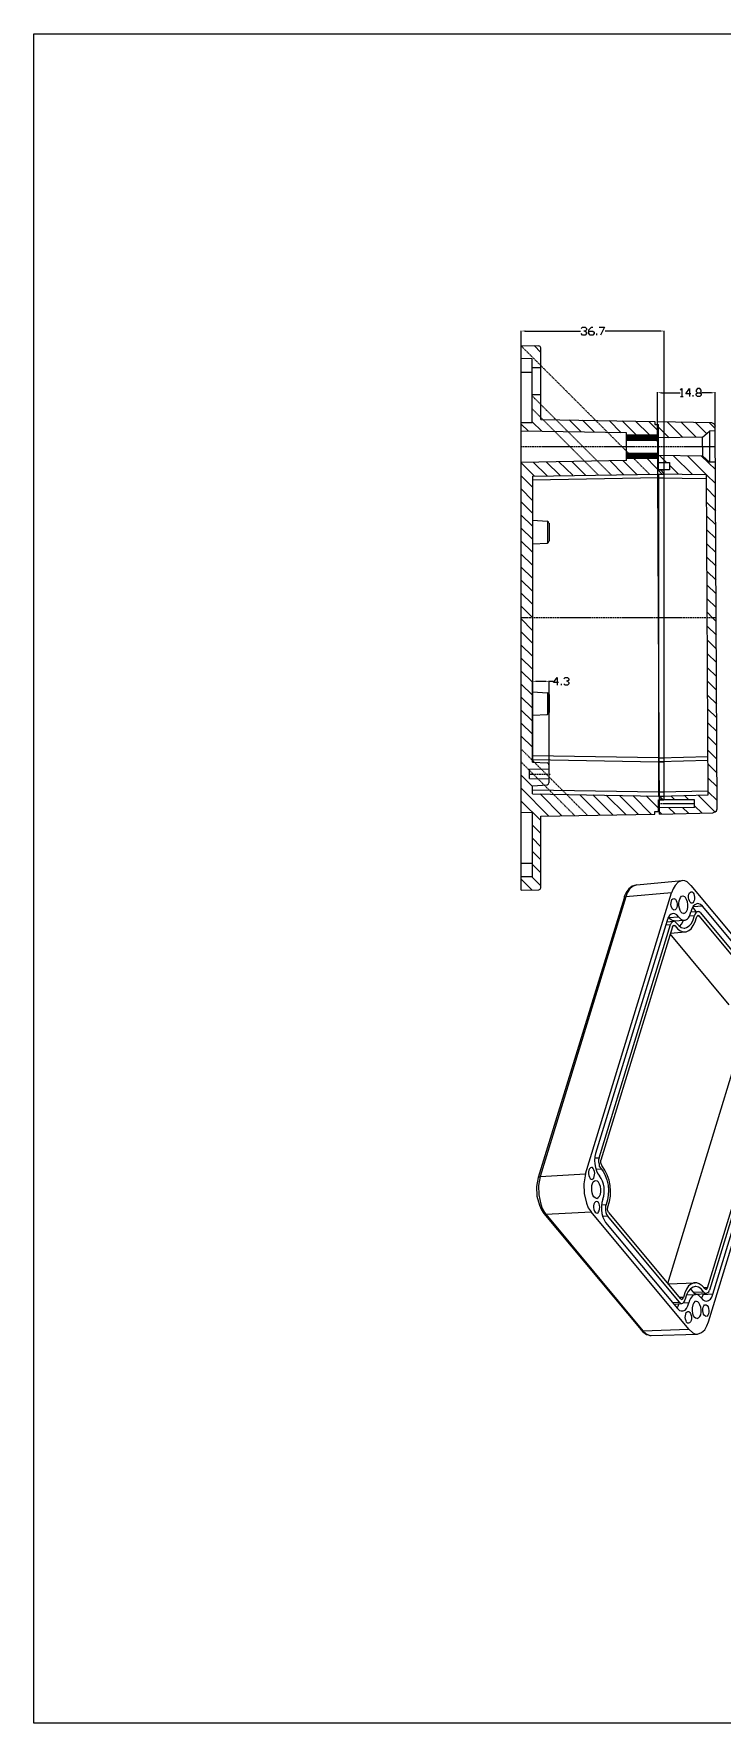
# Model space of a CAD drawing. Header units: millimetres. Extents: x 63 to 533, y -185 to 248.
# Drawn here: x 62.8 to 239.5, y -185.4 to 248.4 of the extents above; entities that cross this region are included whole.
import ezdxf

# ---------------------------------------------------------------- set-up
doc = ezdxf.new("R2010")
doc.units = ezdxf.units.MM
doc.linetypes.add('PDF_IMPORT', pattern=[1, 0.8, -0.2])
doc.layers.add('PDF_几何图形', color=7, linetype='Continuous')
doc.layers.add('PDF_实体填充', color=4, linetype='Continuous')

msp = doc.modelspace()

# ---------------------------------------------------------------- linework, layer by layer
msp.add_lwpolyline([(62.79, 248.44), (532.64, 248.44), (532.64, -185.4), (62.79, -185.4)], close=True)
at = {"layer": 'PDF_几何图形', "color": 4, "lineweight": -3}
for points in [[(187.88, 168.37), (187.88, 172.19)], [(188.93, 172.11), (203.15, 172.11)], [(223.63, 172.11), (209.41, 172.11)], [(224.6, 136.35), (224.6, 172.19)], [(222.9, 148.87), (222.9, 156.42)], [(223.87, 156.26), (228.67, 156.26)], [(236.71, 156.26), (234.19, 156.26)], [(237.69, 147.65), (237.69, 156.42)], [(190.8, 61.35), (190.8, 82.24)], [(191.78, 82.16), (194.05, 82.16)], [(195.11, 60.7), (195.11, 82.24)], [(195.11, 82.16), (196.08, 82.16)]]:
    msp.add_lwpolyline(points, dxfattribs=at)
at = {"layer": 'PDF_几何图形', "lineweight": -3}
for points in [[(203.32, 172.76), (203.64, 173.08), (204.29, 173.08), (204.62, 172.76), (204.62, 172.43), (204.29, 172.11), (203.97, 172.11)], [(204.29, 172.11), (204.62, 171.78), (204.62, 171.46), (204.29, 171.05), (203.64, 171.05), (203.32, 171.46)], [(205.27, 172.11), (206.32, 172.11), (206.65, 171.78), (206.65, 171.46), (206.32, 171.05), (205.59, 171.05), (205.27, 171.46), (205.27, 172.43), (205.92, 173.08), (206.32, 173.08)], [(207.3, 171.05), (207.3, 171.46)], [(207.95, 173.08), (209.25, 173.08), (208.27, 171.05)], [(187.88, 28.53), (187.88, 168.37)], [(187.88, 168.37), (192.43, 168.29)], [(190.72, 164.96), (187.88, 165.04)], [(190.72, 148.54), (190.72, 164.96)], [(192.92, 167.8), (192.75, 168.12), (192.43, 168.29)], [(192.92, 149.35), (192.92, 167.8)], [(190.72, 161.46), (187.88, 161.46)], [(190.72, 162.76), (192.92, 162.76)], [(228.75, 156.91), (229.16, 157.32), (229.16, 155.29)], [(231.43, 155.94), (230.13, 155.94), (231.11, 157.32), (231.11, 155.29)], [(233.79, 156.26), (234.11, 155.94), (234.11, 155.61), (233.79, 155.29), (233.14, 155.29), (232.81, 155.61), (232.81, 155.94), (233.14, 156.26), (233.79, 156.26), (234.11, 156.59), (234.11, 156.91), (233.79, 157.32), (233.14, 157.32), (232.81, 156.91), (232.81, 156.59), (233.14, 156.26)], [(190.72, 155.77), (192.92, 155.77)], [(228.75, 155.29), (229.48, 155.29)], [(232.08, 155.29), (232.08, 155.61)], [(190.72, 148.54), (187.88, 148.54)], [(192.92, 149.35), (222.17, 148.87)], [(222.17, 148.87), (222.17, 148.14)], [(222.17, 148.14), (223.14, 148.14)], [(222.98, 135.38), (222.98, 138.38), (222.9, 148.87)], [(222.9, 148.87), (236.71, 148.62), (237.44, 148.3), (237.69, 147.65)], [(223.14, 136.43), (223.14, 148.14)], [(238.17, 49.41), (237.69, 147.65)], [(214.94, 145.94), (187.88, 146.43)], [(214.94, 138.87), (214.94, 145.94)], [(214.94, 145.45), (223.14, 145.45)], [(214.94, 144.07), (223.14, 144.07)], [(234.44, 144.89), (222.9, 144.64)], [(234.44, 144.89), (236.22, 146.43)], [(234.52, 140.01), (234.44, 144.89)], [(237.69, 146.51), (236.22, 146.43)], [(236.22, 146.43), (236.22, 138.47)], [(214.94, 138.87), (187.88, 138.38)], [(214.94, 140.74), (223.14, 140.74)], [(214.94, 139.44), (223.14, 139.44)], [(234.52, 140.01), (222.98, 140.17)], [(234.52, 140.01), (236.22, 138.47)], [(223.14, 135.46), (223.14, 135.3), (223.14, 135.05), (223.14, 134.4), (190.8, 133.83)], [(190.8, 134.81), (223.14, 135.38)], [(190.8, 134.81), (190.8, 61.35)], [(222.98, 138.38), (225.99, 138.38), (225.99, 136.43), (222.98, 136.43)], [(235.49, 135.22), (222.98, 135.38)], [(223.39, 48.03), (222.98, 135.3)], [(223.14, 136.43), (224.52, 136.43), (223.14, 136.43), (224.52, 136.43)], [(223.14, 135.38), (224.6, 135.38)], [(224.52, 136.43), (224.52, 136.43)], [(224.6, 136.43), (224.52, 136.43)], [(224.6, 136.35), (224.52, 136.43)], [(224.6, 136.27), (224.52, 136.35)], [(224.6, 136.35), (224.6, 136.43)], [(224.6, 51.77), (224.6, 136.35)], [(235.9, 52.99), (235.49, 135.22)], [(237.77, 138.47), (236.22, 138.47)], [(222.98, 134.4), (235.49, 134.24)], [(223.14, 134.4), (223.14, 62.49)], [(223.14, 134.4), (224.6, 134.4)], [(190.8, 123.52), (194.62, 123.27)], [(195.03, 122.78), (194.87, 123.11), (194.54, 123.27)], [(194.62, 123.27), (194.62, 117.66)], [(195.11, 122.78), (195.11, 118.15)], [(190.8, 117.5), (194.62, 117.66)], [(194.54, 117.66), (194.87, 117.83), (195.03, 118.15)], [(197.47, 81.83), (196.17, 81.83), (197.14, 83.13), (197.14, 81.18)], [(198.85, 82.81), (199.17, 83.13), (199.82, 83.13), (200.15, 82.81), (200.15, 82.48), (199.82, 82.16), (199.5, 82.16)], [(190.8, 79.47), (194.62, 79.23)], [(195.03, 78.74), (194.87, 79.07), (194.54, 79.23)], [(194.62, 79.23), (194.62, 73.62)], [(195.11, 78.74), (195.11, 74.11)], [(198.2, 81.18), (198.2, 81.51)], [(199.82, 82.16), (200.15, 81.83), (200.15, 81.51), (199.82, 81.18), (199.17, 81.18), (198.85, 81.51)], [(194.54, 73.62), (194.87, 73.79), (195.03, 74.11)], [(190.8, 73.46), (194.62, 73.62)], [(223.14, 62.49), (190.8, 63.06)], [(190.8, 62.09), (223.14, 61.52)], [(190.8, 61.35), (194.62, 61.19)], [(195.03, 60.7), (194.87, 61.03), (194.54, 61.19)], [(223.14, 62.49), (224.6, 62.49)], [(223.14, 62.49), (223.14, 61.84), (223.14, 61.52)], [(223.14, 61.52), (224.6, 61.52)], [(223.14, 61.52), (223.14, 53.8)], [(223.3, 62.49), (235.82, 62.82)], [(235.82, 61.84), (223.3, 61.52)], [(190.07, 59.57), (195.11, 59.65)], [(190.07, 57.21), (190.07, 59.57)], [(190.07, 57.21), (195.11, 57.13)], [(195.11, 56.07), (195.11, 60.7)], [(190.8, 55.34), (194.62, 55.59)], [(190.8, 53.23), (190.8, 55.34)], [(190.8, 54.29), (223.14, 53.8), (223.14, 52.66)], [(190.8, 53.23), (223.14, 52.66)], [(194.54, 55.59), (194.87, 55.75), (195.03, 56.07)], [(223.14, 53.8), (224.6, 53.8)], [(223.14, 52.66), (224.6, 52.66)], [(223.39, 53.8), (235.9, 54.04)], [(223.39, 52.66), (235.9, 52.99)], [(190.72, 48.35), (187.88, 48.44)], [(190.72, 48.35), (190.72, 31.94)], [(192.92, 47.54), (222.17, 48.03)], [(222.17, 48.76), (223.14, 48.76)], [(222.17, 48.03), (222.17, 48.76)], [(223.14, 51.69), (224.52, 51.69)], [(223.14, 48.76), (223.14, 51.69)], [(232.41, 51.69), (223.39, 51.69)], [(232.41, 49.74), (223.39, 49.65)], [(223.39, 48.03), (237.2, 48.35)], [(224.52, 51.69), (224.6, 51.77)], [(232.41, 49.74), (232.41, 51.69)], [(237.2, 48.44), (237.69, 48.6), (238.01, 48.92), (238.17, 49.41)], [(192.92, 29.1), (192.92, 47.54)], [(187.88, 35.43), (190.72, 35.43)], [(190.72, 31.94), (187.88, 31.94)], [(217.54, 29.91), (229.24, 30.97)], [(229.24, 30.97), (228.18, 30.56), (227.45, 29.75), (226.88, 28.85), (226.47, 27.8)], [(231.43, 29.75), (230.46, 30.64), (229.89, 30.88), (229.24, 30.97)], [(187.88, 28.53), (192.43, 28.61)], [(214.29, 26.5), (192.27, -45.25)], [(192.43, 28.61), (192.75, 28.77), (192.92, 29.1)], [(214.77, 26.82), (192.75, -45.01)], [(204.37, -44.36), (226.47, 27.8)], [(217.54, 29.91), (216.4, 29.58), (215.5, 28.85), (214.85, 27.96), (214.37, 26.9), (214.29, 26.5)], [(217.54, 29.91), (216.48, 29.5), (215.67, 28.77), (215.1, 27.8), (214.77, 26.82), (214.29, 26.5)], [(226.47, 27.8), (214.77, 26.82)], [(226.72, 23.65), (226.55, 23.98), (226.39, 24.38), (226.31, 24.87), (226.39, 25.28), (226.47, 25.76), (226.55, 26.09), (226.8, 26.33), (227.04, 26.41)], [(227.04, 26.41), (227.29, 26.33), (227.53, 26.17)], [(227.53, 26.17), (227.69, 25.85), (227.85, 25.44), (227.94, 24.95), (227.94, 24.46), (227.85, 24.06), (227.69, 23.73), (227.45, 23.49), (227.2, 23.41)], [(228.91, 22.92), (228.67, 23.33), (228.5, 23.9), (228.34, 24.46), (228.34, 25.11), (228.42, 25.76), (228.59, 26.25), (228.83, 26.66), (229.07, 26.98), (229.4, 27.07)], [(229.4, 27.07), (229.81, 26.9), (230.05, 26.66)], [(231.27, 25.44), (231.11, 25.76), (230.94, 26.17), (230.86, 26.58), (230.86, 27.07), (230.94, 27.47), (231.11, 27.8), (231.35, 28.04), (231.51, 28.12)], [(231.43, 29.75), (256.62, -0.4)], [(231.51, 28.12), (231.76, 28.12), (232, 27.88)], [(232, 27.88), (232.24, 27.55), (232.32, 27.15), (232.41, 26.74), (232.41, 26.25), (232.32, 25.85), (232.16, 25.52), (232, 25.28), (231.76, 25.2)], [(226.88, 22.51), (226.39, 22.35), (225.99, 22.03), (225.58, 21.46), (225.34, 20.73)], [(227.2, 23.41), (226.96, 23.49), (226.72, 23.65)], [(228.34, 21.62), (227.85, 22.19), (227.37, 22.43), (226.88, 22.51)], [(229.64, 22.51), (229.56, 22.51), (229.24, 22.6), (228.91, 22.92)], [(229.72, 20.81), (229.97, 20.81), (230.29, 20.97), (230.62, 21.13), (230.86, 21.46), (231.11, 21.86), (231.27, 22.35), (231.43, 22.92)], [(229.89, 18.78), (230.37, 18.94), (231.02, 19.35), (231.59, 20), (232.08, 20.89), (232.41, 22.03)], [(231.11, 21.95), (232.41, 22.03)], [(231.76, 25.2), (231.51, 25.2), (231.27, 25.44)], [(233.14, 25.11), (232.97, 25.03), (232.49, 24.79), (232.08, 24.38), (231.67, 23.73), (231.43, 22.92)], [(231.51, 23), (233.3, 23.08)], [(232.81, 23.08), (231.92, 24.14)], [(234.44, 24.38), (232, 24.22)], [(233.3, 23.08), (233.06, 23), (232.81, 22.84), (232.57, 22.43), (232.41, 22.03)], [(232.89, 21.54), (233.06, 21.86), (233.3, 22.11)], [(233.62, 21.95), (233.38, 21.86), (233.06, 21.86)], [(234.44, 24.38), (233.95, 24.87), (233.46, 25.03), (233.14, 25.11)], [(233.87, 22.76), (233.62, 23), (233.3, 23.08)], [(233.3, 22.11), (233.62, 21.95)], [(252.07, -0.24), (233.62, 21.95)], [(233.87, 22.76), (252.31, 0.58)], [(252.88, 2.28), (234.44, 24.38)], [(225.34, 20.73), (206.97, -39.08)], [(207.95, -40.21), (226.23, 19.67)], [(226.72, 19.1), (208.35, -40.78)], [(224.93, 19.59), (226.23, 19.67)], [(225.17, 20.4), (227.04, 20.56)], [(225.74, 21.46), (225.66, 21.62)], [(228.34, 21.62), (225.74, 21.46)], [(227.2, 20.65), (227.04, 20.65), (226.72, 20.73), (226.39, 20.89), (226.07, 21.13), (225.74, 21.46)], [(227.04, 20.56), (226.88, 20.48), (226.64, 20.32), (226.39, 20.08), (226.23, 19.67)], [(226.23, 17.48), (229.97, 17.8)], [(226.72, 19.1), (226.8, 19.35), (227.12, 19.51)], [(227.45, 19.35), (226.8, 19.26)], [(227.77, 20.08), (227.45, 20.4), (227.2, 20.56), (227.04, 20.56)], [(227.12, 19.51), (227.45, 19.35)], [(227.2, 20.65), (229.72, 20.81)], [(227.45, 19.35), (228.1, 18.53), (228.75, 18.05), (229.48, 17.8), (229.97, 17.8)], [(227.77, 20.08), (228.34, 19.43), (228.99, 18.94), (229.72, 18.78), (229.89, 18.78)], [(228.34, 21.62), (228.59, 21.3), (228.91, 21.05), (229.24, 20.89), (229.64, 20.81), (229.72, 20.81)], [(228.59, 19.26), (229.07, 19.83), (229.56, 20.73)], [(229.97, 17.8), (230.21, 17.8), (230.94, 18.13), (231.51, 18.61), (232.08, 19.43), (232.57, 20.4), (232.89, 21.54)], [(241.26, -0.89), (226.15, 17.31)], [(235.98, -82.3), (258.08, -10.15)], [(225.5, -72.47), (243.21, -14.46)], [(235.74, -73.61), (254.02, -13.73)], [(254.51, -14.29), (236.22, -74.18)], [(237.12, -75.24), (255.4, -15.43)], [(205.92, -42.73), (205.67, -42.81), (205.43, -43.06), (205.27, -43.38), (205.18, -43.79), (205.18, -44.28), (205.27, -44.76), (205.43, -45.17), (205.59, -45.5)], [(206.4, -42.98), (206.16, -42.73), (205.92, -42.73)], [(206.08, -45.74), (206.32, -45.58), (206.57, -45.41), (206.65, -45.01), (206.73, -44.6), (206.81, -44.11), (206.73, -43.71), (206.57, -43.3), (206.4, -42.98)], [(206.97, -39.08), (206.81, -39.89), (206.73, -40.86), (206.81, -41.76), (206.97, -42.73), (207.22, -43.55), (207.54, -44.28), (208.03, -44.85)], [(206.81, -40.21), (207.95, -40.21)], [(207.05, -43.14), (208.43, -43.06)], [(207.95, -40.21), (207.78, -40.7), (207.78, -41.27), (207.87, -41.76), (207.95, -42.33), (208.19, -42.73), (208.43, -43.06)], [(208.6, -42.16), (208.35, -41.51), (208.35, -40.78)], [(208.43, -43.06), (209, -43.79), (209.49, -44.76), (209.9, -45.9), (210.22, -47.2), (210.3, -48.5), (210.22, -49.8), (210.06, -51.02), (209.73, -52.16), (209.57, -52.65), (209.57, -53.13), (209.57, -53.7), (209.65, -54.27), (209.82, -54.76), (210.06, -55.08)], [(192.27, -45.25), (191.86, -47.61), (191.94, -50.05), (192.59, -52.4), (193.08, -53.54), (193.73, -54.52), (194.22, -54.68)], [(192.27, -45.25), (192.75, -45.01), (192.35, -47.36), (192.43, -49.72), (192.92, -52.08), (193.32, -53.22), (193.89, -54.27), (194.22, -54.68)], [(192.27, -45.25), (192.27, -45.25)], [(192.75, -45.01), (204.37, -44.36)], [(204.37, -44.36), (203.97, -46.88), (204.05, -49.4), (204.62, -51.83), (205.1, -53.05), (205.83, -54.11)], [(205.59, -45.5), (205.83, -45.66), (206.08, -45.74)], [(206.57, -50.21), (206.32, -49.8), (206.08, -49.23), (206, -48.58), (206, -48.01), (206, -47.36), (206.16, -46.8), (206.4, -46.39), (206.73, -46.15), (207.05, -46.06)], [(207.05, -46.06), (207.38, -46.15), (207.7, -46.47)], [(207.22, -51.43), (206.97, -51.51), (206.73, -51.75), (206.57, -52.08), (206.48, -52.57), (206.48, -52.97), (206.57, -53.46), (206.73, -53.87), (206.89, -54.19)], [(207.3, -50.62), (207.22, -50.62), (206.89, -50.45), (206.57, -50.21)], [(207.7, -51.67), (207.46, -51.51), (207.22, -51.43)], [(207.38, -54.43), (207.62, -54.35), (207.78, -54.11), (207.95, -53.78), (208.03, -53.38), (208.11, -52.89), (208.03, -52.4), (207.87, -52), (207.7, -51.67)], [(208.84, -50.86), (208.6, -51.67), (208.52, -52.57), (208.52, -53.54), (208.6, -54.52), (208.84, -55.41), (209.17, -56.14), (209.57, -56.79)], [(193.73, -54.52), (218.67, -84.42)], [(194.22, -54.68), (205.83, -54.11)], [(194.22, -54.68), (219.16, -84.66)], [(230.94, -84.25), (205.83, -54.11)], [(206.89, -54.19), (207.13, -54.35), (207.38, -54.43)], [(208.52, -52.24), (209.73, -52.16)], [(208.76, -55.17), (210.06, -55.08)], [(210.3, -54.27), (210.06, -53.54), (210.14, -52.81)], [(228.5, -77.27), (210.06, -55.08)], [(210.3, -54.27), (228.75, -76.45)], [(209.57, -56.79), (228.02, -78.89)], [(225.58, -72.55), (232.57, -72.31)], [(232.57, -72.31), (232.24, -72.31), (231.51, -72.64), (230.86, -73.12), (230.29, -73.94), (229.89, -74.91), (229.56, -76.05)], [(232.57, -73.29), (232, -73.45), (231.35, -73.85), (230.78, -74.5), (230.37, -75.4)], [(235.01, -73.85), (234.36, -73.04), (233.62, -72.55), (232.97, -72.31), (232.57, -72.31)], [(234.68, -74.59), (234.11, -73.85), (233.38, -73.45), (232.73, -73.29), (232.57, -73.29)], [(235.33, -74.02), (235.57, -73.85), (235.74, -73.61), (235.01, -73.61), (234.84, -73.61)], [(226.72, -77.35), (228.5, -77.27)], [(227.04, -77.75), (229.16, -77.59)], [(227.94, -78.81), (228.18, -78.32), (228.42, -77.59)], [(229.07, -76.62), (229.4, -76.37), (229.56, -76.05), (228.5, -76.05)], [(228.5, -77.27), (228.83, -77.51), (229.07, -77.59), (229.16, -77.59)], [(229.07, -76.62), (228.75, -76.45)], [(229.16, -77.59), (229.4, -77.51), (229.64, -77.27), (229.89, -76.94), (229.97, -76.54)], [(229.24, -79.54), (229.48, -79.54), (229.97, -79.3), (230.37, -78.89), (230.7, -78.24), (230.94, -77.43)], [(230.94, -77.43), (229.4, -77.51)], [(230.37, -75.4), (229.97, -76.54)], [(230.37, -75.4), (232.65, -75.32)], [(232.65, -75.32), (232.49, -75.32), (232.16, -75.48), (231.84, -75.64), (231.59, -75.97), (231.35, -76.37), (231.11, -76.86), (230.94, -77.43)], [(232.16, -74.75), (231.51, -74.02), (231.27, -73.94)], [(232.16, -74.75), (234.68, -74.59)], [(232.65, -75.15), (232.41, -75.07), (232.16, -74.75)], [(232.81, -75.24), (232.65, -75.15)], [(234.11, -76.13), (233.79, -75.8), (233.46, -75.56), (233.14, -75.32), (232.81, -75.32), (232.65, -75.32)], [(232.81, -75.24), (235.41, -75.07)], [(232.81, -77.02), (233.14, -77.1), (233.46, -77.43)], [(234.11, -76.13), (234.52, -76.7), (235.01, -76.94), (235.49, -77.02)], [(234.19, -76.29), (234.27, -76.13)], [(234.27, -76.13), (234.6, -75.4)], [(234.92, -80.68), (234.68, -80.35), (234.6, -79.95), (234.52, -79.46), (234.52, -78.97), (234.6, -78.57), (234.76, -78.24), (234.92, -78), (235.17, -77.92)], [(234.6, -75.4), (234.68, -75.07)], [(237.12, -75.24), (234.6, -75.4)], [(234.68, -74.59), (234.92, -74.91), (235.25, -74.99), (235.41, -75.07)], [(235.33, -74.02), (235.01, -73.85)], [(235.17, -77.92), (235.41, -78), (235.66, -78.16)], [(235.41, -75.07), (235.49, -74.99), (235.82, -74.83), (236.06, -74.59), (236.22, -74.18)], [(235.49, -77.02), (235.98, -76.86), (236.47, -76.54), (236.79, -75.97), (237.12, -75.24)], [(228.02, -78.89), (228.5, -79.38), (228.99, -79.54), (229.24, -79.54)], [(230.37, -82.39), (230.21, -82.06), (230.05, -81.65), (229.97, -81.25), (230.05, -80.76), (230.13, -80.35), (230.21, -79.95), (230.46, -79.79), (230.7, -79.7)], [(230.86, -82.63), (230.62, -82.63), (230.37, -82.39)], [(230.7, -79.7), (230.94, -79.7), (231.19, -79.95)], [(231.19, -79.95), (231.35, -80.19), (231.51, -80.68), (231.59, -81.09), (231.59, -81.57), (231.51, -81.98), (231.35, -82.3), (231.11, -82.55), (230.86, -82.63)], [(233.06, -81.49), (232.97, -81.49), (232.65, -81.41), (232.32, -81.17)], [(233.14, -85.47), (234.19, -85.07), (235.01, -84.34), (235.57, -83.36), (235.98, -82.3)], [(235.41, -80.92), (235.17, -80.84), (234.92, -80.68)], [(235.66, -78.16), (235.9, -78.49), (235.98, -78.89), (236.06, -79.38), (236.06, -79.79), (235.98, -80.27), (235.82, -80.6), (235.66, -80.84), (235.41, -80.92)], [(218.67, -84.42), (219, -84.82), (220.05, -85.55), (221.27, -85.8)], [(218.67, -84.42), (219.16, -84.66), (219.97, -85.39), (220.95, -85.8), (221.27, -85.8)], [(219.16, -84.66), (230.94, -84.25)], [(221.27, -85.8), (233.14, -85.47)], [(230.94, -84.25), (231.92, -85.15), (232.49, -85.39), (233.14, -85.47)]]:
    msp.add_lwpolyline(points, dxfattribs=at)
at = {"layer": 'PDF_几何图形', "color": 3, "linetype": 'PDF_IMPORT', "lineweight": -3, "ltscale": 0.219203}
msp.add_lwpolyline([(187.88, 168.29), (220.79, 135.38)], dxfattribs=at)
at = {"layer": 'PDF_几何图形', "color": 3, "lineweight": -3}
for points in [[(191.21, 168.37), (192.92, 166.58)], [(187.88, 148.22), (189.75, 146.35)], [(190.72, 148.79), (193.16, 146.35)], [(200.23, 149.27), (203.32, 146.19)], [(203.64, 149.19), (206.73, 146.1)], [(210.47, 149.11), (213.55, 145.94)], [(213.8, 149.03), (217.45, 145.45)], [(217.21, 148.95), (220.79, 145.45)], [(220.62, 148.87), (223.14, 146.35)], [(225.9, 144.72), (222.9, 147.65)], [(229.4, 144.8), (225.34, 148.79)], [(232.81, 144.89), (228.91, 148.79)], [(235.49, 145.78), (232.57, 148.7)], [(237.69, 147.08), (236.14, 148.62)], [(213.96, 138.87), (217.54, 135.3)], [(220.14, 139.44), (224.12, 135.38)], [(225.17, 138.38), (223.39, 140.17)], [(231.84, 135.3), (226.96, 140.09)], [(235.49, 135.22), (230.62, 140.09)], [(237.77, 136.52), (234.19, 140.01)], [(187.88, 138.22), (191.29, 134.81)], [(187.88, 134.89), (190.8, 131.97)], [(190.97, 138.47), (194.54, 134.89)], [(194.3, 138.55), (197.87, 134.97)], [(197.55, 138.55), (201.12, 135.05)], [(200.88, 138.63), (204.37, 135.05)], [(210.71, 138.79), (214.2, 135.22)], [(224.69, 135.38), (223.63, 136.43)], [(228.26, 135.38), (225.99, 137.65)], [(237.77, 132.94), (235.49, 135.22)], [(187.88, 131.56), (190.8, 128.63)], [(237.77, 129.37), (235.49, 131.72)], [(187.88, 128.23), (190.8, 125.3)], [(237.85, 125.87), (235.49, 128.15)], [(187.88, 124.82), (190.8, 121.97)], [(187.88, 121.48), (190.8, 118.64)], [(237.85, 122.3), (235.49, 124.65)], [(187.88, 118.15), (190.8, 115.31)], [(237.85, 118.8), (235.57, 121.08)], [(237.85, 115.23), (235.57, 117.5)], [(187.88, 114.82), (190.8, 111.98)], [(237.93, 111.73), (235.57, 114.01)], [(187.88, 111.49), (190.8, 108.65)], [(237.93, 108.16), (235.57, 110.43)], [(187.88, 108.16), (190.8, 105.31)], [(187.88, 104.83), (190.8, 101.98)], [(237.93, 104.66), (235.57, 106.94)], [(187.88, 101.49), (190.8, 98.57)], [(237.93, 101.09), (235.66, 103.36)], [(237.04, 98.49), (235.66, 99.87)], [(187.88, 98.16), (190.8, 95.24)], [(238.01, 94.02), (235.66, 96.29)], [(237.93, 97.51), (237.04, 98.49)], [(187.88, 94.83), (190.8, 91.91)], [(187.88, 91.42), (190.8, 88.58)], [(238.01, 90.44), (235.66, 92.8)], [(187.88, 88.09), (190.8, 85.24)], [(238.01, 86.95), (235.74, 89.23)], [(187.88, 84.76), (190.8, 81.91)], [(238.01, 83.37), (235.74, 85.65)], [(187.88, 81.42), (190.8, 78.58)], [(187.88, 78.09), (190.8, 75.25)], [(238.01, 79.88), (235.74, 82.16)], [(238.09, 76.31), (235.74, 78.58)], [(187.88, 74.76), (190.8, 71.92)], [(238.09, 72.81), (235.74, 75.09)], [(187.88, 71.43), (190.8, 68.59)], [(238.09, 69.24), (235.82, 71.51)], [(187.88, 68.1), (190.8, 65.26)], [(238.09, 65.66), (235.82, 68.02)], [(238.09, 62.17), (235.82, 64.44)], [(238.17, 58.59), (235.82, 60.95)], [(187.88, 58.02), (190.8, 55.18)], [(238.17, 55.1), (235.82, 57.37)], [(187.88, 54.69), (195.03, 47.54)], [(192.75, 53.23), (198.36, 47.62)], [(202.99, 52.99), (208.19, 47.79)], [(206.32, 52.99), (211.44, 47.87)], [(209.73, 52.9), (214.77, 47.95)], [(213.15, 52.82), (218.02, 47.95)], [(216.56, 52.82), (221.27, 48.03)], [(219.97, 52.74), (223.14, 49.57)], [(223.39, 52.66), (224.36, 51.69)], [(223.79, 51.69), (223.39, 52.09)], [(227.37, 51.69), (226.31, 52.74)], [(230.94, 51.69), (229.81, 52.82)], [(237.69, 48.52), (233.3, 52.9)], [(238.17, 51.52), (235.9, 53.8)], [(187.88, 51.36), (192.92, 46.4)], [(223.87, 48.11), (223.39, 48.6)], [(227.37, 48.19), (225.82, 49.65)], [(230.86, 48.27), (229.32, 49.74)], [(234.36, 48.27), (232.41, 50.22)], [(190.72, 45.27), (192.92, 43.07)], [(190.72, 41.93), (192.92, 39.66)], [(190.72, 38.52), (192.92, 36.33)], [(190.72, 35.19), (192.92, 33)], [(187.88, 31.37), (190.64, 28.61)], [(190.64, 31.94), (192.92, 29.67)]]:
    msp.add_lwpolyline(points, dxfattribs=at)
at = {"layer": 'PDF_几何图形', "color": 3, "linetype": 'PDF_IMPORT', "lineweight": -3, "ltscale": 0.153806}
msp.add_lwpolyline([(190.72, 155.45), (210.95, 135.22)], dxfattribs=at)
at = {"layer": 'PDF_几何图形', "color": 3, "linetype": 'PDF_IMPORT', "lineweight": -3, "ltscale": 0.155564}
msp.add_lwpolyline([(190.72, 152.12), (207.7, 135.13)], dxfattribs=at)
at = {"layer": 'PDF_几何图形', "color": 6, "lineweight": -3}
for points in [[(216.07, 144.07), (214.94, 145.21)], [(215.67, 144.07), (214.94, 144.8)], [(215.34, 144.07), (214.94, 144.48)], [(215.02, 144.07), (214.94, 144.15)], [(216.4, 144.07), (215.02, 145.45)], [(216.72, 144.07), (215.42, 145.45)], [(217.13, 144.07), (215.75, 145.45)], [(217.45, 144.07), (216.07, 145.45)], [(217.78, 144.07), (216.48, 145.45)], [(218.19, 144.07), (216.8, 145.45)], [(218.51, 144.07), (217.21, 145.45)], [(218.92, 144.07), (217.54, 145.45)], [(219.24, 144.07), (217.86, 145.45)], [(219.57, 144.07), (218.27, 145.45)], [(219.97, 144.07), (218.59, 145.45)], [(220.3, 144.07), (218.92, 145.45)], [(220.62, 144.07), (219.32, 145.45)], [(221.03, 144.07), (219.65, 145.45)], [(221.35, 144.07), (219.97, 145.45)], [(221.68, 144.07), (220.38, 145.45)], [(222.09, 144.07), (220.7, 145.45)], [(222.41, 144.07), (221.03, 145.45)], [(222.74, 144.07), (221.44, 145.45)], [(223.14, 144.07), (221.76, 145.45)], [(223.14, 144.4), (222.17, 145.45)], [(223.14, 144.72), (222.49, 145.45)], [(223.14, 145.13), (222.82, 145.45)], [(216.07, 139.44), (214.94, 140.58)], [(215.75, 139.44), (214.94, 140.25)], [(215.42, 139.44), (214.94, 139.85)], [(215.02, 139.44), (214.94, 139.52)], [(216.48, 139.44), (215.1, 140.74)], [(216.8, 139.44), (215.42, 140.74)], [(217.13, 139.44), (215.83, 140.74)], [(217.54, 139.44), (216.15, 140.74)], [(217.86, 139.44), (216.56, 140.74)], [(218.19, 139.44), (216.89, 140.74)], [(218.59, 139.44), (217.21, 140.74)], [(218.92, 139.44), (217.62, 140.74)], [(219.32, 139.44), (217.94, 140.74)], [(219.65, 139.44), (218.27, 140.74)], [(219.97, 139.44), (218.67, 140.74)], [(220.38, 139.44), (219, 140.74)], [(220.7, 139.44), (219.32, 140.74)], [(221.03, 139.44), (219.73, 140.74)], [(221.44, 139.44), (220.05, 140.74)], [(221.76, 139.44), (220.38, 140.74)], [(222.09, 139.44), (220.79, 140.74)], [(222.49, 139.44), (221.11, 140.74)], [(222.82, 139.44), (221.44, 140.74)], [(223.14, 139.44), (221.84, 140.74)], [(223.14, 139.77), (222.17, 140.74)], [(223.14, 140.17), (222.57, 140.74)], [(223.14, 140.5), (222.9, 140.74)]]:
    msp.add_lwpolyline(points, dxfattribs=at)
at = {"layer": 'PDF_几何图形', "color": 1, "linetype": 'PDF_IMPORT', "lineweight": -3, "ltscale": 0.1025}
msp.add_lwpolyline([(187.88, 142.45), (223.14, 142.45)], dxfattribs=at)
at = {"layer": 'PDF_几何图形', "color": 1, "linetype": 'PDF_IMPORT', "lineweight": -3, "ltscale": 0.0875}
for points in [[(222.9, 142.45), (237.77, 142.45)], [(224.6, 98.49), (187.88, 98.49)], [(237.93, 98.49), (223.14, 98.49)], [(232.41, 50.71), (223.39, 50.71)]]:
    msp.add_lwpolyline(points, dxfattribs=at)
at = {"layer": 'PDF_几何图形', "color": 3, "linetype": 'PDF_IMPORT', "lineweight": -3, "ltscale": 0.22981}
msp.add_lwpolyline([(187.88, 64.77), (204.86, 47.79)], dxfattribs=at)
at = {"layer": 'PDF_几何图形', "color": 3, "linetype": 'PDF_IMPORT', "lineweight": -3, "ltscale": 0.236881}
msp.add_lwpolyline([(187.88, 61.44), (201.61, 47.7)], dxfattribs=at)
at = {"layer": 'PDF_几何图形', "color": 1, "linetype": 'PDF_IMPORT', "lineweight": -3, "ltscale": 0.0575}
msp.add_lwpolyline([(190.07, 58.35), (195.52, 58.35)], dxfattribs=at)
at = {"layer": 'PDF_几何图形', "lineweight": -3}
for centre, radius, start, end in [((199.73, -48.89), 11.13, 339.3596, 37.1454), ((202.62, -48.64), 6.61, 340.3669, 35.0252)]:
    msp.add_arc(centre, radius, start, end, dxfattribs=at)
for centre, major_axis, ratio, start_param, end_param in [((229.4, 24.82), (-0.23, 2.3), 0.556865, 3.149912, 5.579261), ((206.83, -48.25), (-0.32, 2.4), 0.623798, 3.246303, 5.464476), ((232.67, -79.14), (0.06, 2.13), 0.432357, 6.192656, 9.114545), ((232.73, -79.19), (-0.3, 2.3), 0.588133, 3.162449, 5.504964)]:
    msp.add_ellipse(centre, major_axis=major_axis, ratio=ratio, start_param=start_param, end_param=end_param, dxfattribs=at)
at = {"layer": 'PDF_实体填充', "transparency": 33554559}
for points in [[(188.93, 172.27), (188.93, 171.94), (187.88, 172.11)], [(223.63, 172.27), (223.63, 171.94), (224.6, 172.11)], [(223.87, 156.42), (223.87, 156.1), (222.9, 156.26)], [(236.71, 156.42), (236.71, 156.1), (237.69, 156.26)], [(191.78, 82.32), (191.78, 81.99), (190.8, 82.16)], [(194.05, 82.32), (194.05, 81.99), (195.11, 82.16)]]:
    msp.add_solid(points, dxfattribs=at)

doc.saveas('drawing.dxf')
